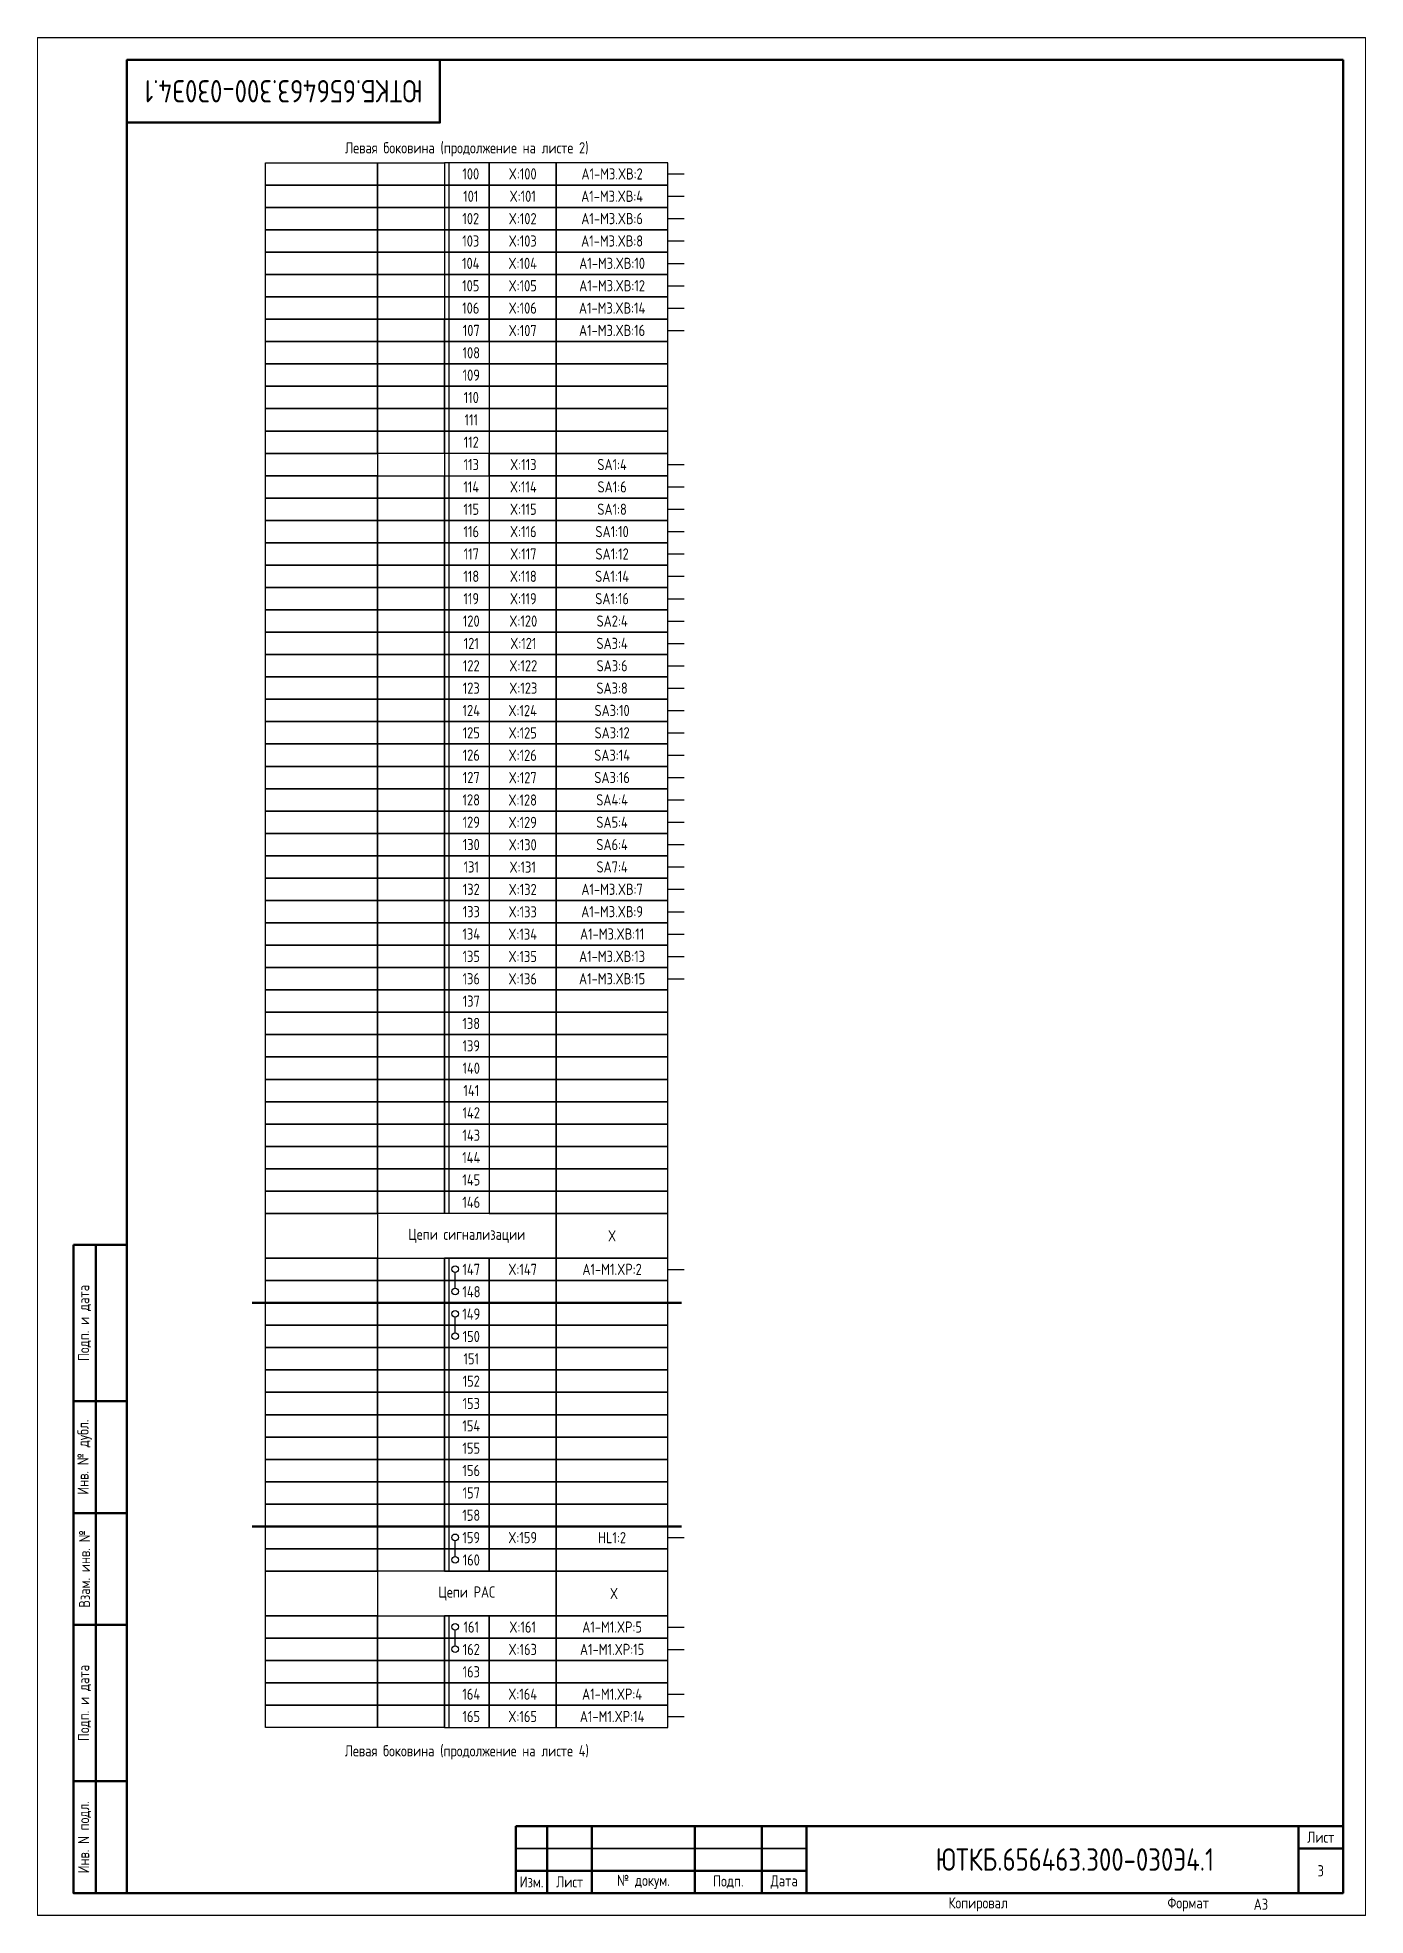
# Paper-space layout 'Э4.1_3' of a CAD drawing. Header units: millimetres, sheet in inches. Extents: x 181.9 to 198.5, y 96.7 to 120.3.
# The model-space entities are those that its viewports show. They can reach past a viewport. Long polylines and large blocks are cut down to what shows.
import ezdxf

# ---------------------------------------------------------------- set-up
doc = ezdxf.new("R2010")
doc.units = ezdxf.units.MM
doc.styles.add('Gost_type_A', font='GOST_A.TTF')

# ---------------------------------------------------------------- blocks, each defined once
blk = doc.blocks.new('Штамп левый нижний')
at = {"lineweight": 50}
for points in [[(-12, 145), (-7, 145), (-7, 110), (-12, 110)], [(-7, 145), (0, 145), (0, 110), (-7, 110)], [(-12, 110), (-7, 110), (-7, 85), (-12, 85)], [(-7, 110), (0, 110), (0, 85), (-7, 85)], [(-12, 85), (-7, 85), (-7, 60), (-12, 60)], [(-7, 85), (0, 85), (0, 60), (-7, 60)], [(-12, 60), (-7, 60), (-7, 25), (-12, 25)], [(-7, 60), (0, 60), (0, 25), (-7, 25)], [(-12, 25), (-7, 25), (-7, 0), (-12, 0)], [(-7, 25), (0, 25), (0, 0), (-7, 0)]]:
    blk.add_lwpolyline(points, close=True, dxfattribs=at)
at = {"char_height": 2.5, "attachment_point": 5, "rotation": 90, "style": 'Gost_type_A'}
for s, insert, width in [('Подп. и дата', (-9.5, 127.5), 35), ('Инв. № дубл.', (-9.5, 97.5), 25), ('Взам. инв. №', (-9.5, 72.5), 25), ('Подп. и дата', (-9.5, 42.5), 35), ('Инв. N подл.', (-9.5, 12.5), 25)]:
    blk.add_mtext(s, dxfattribs=dict(at, insert=insert, width=width))
blk = doc.blocks.new('Штамп угловой верхний')
at = {"lineweight": 50}
blk.add_lwpolyline([(0, 0), (70, 0), (70, -14), (0, -14)], close=True, dxfattribs=at)
blk = doc.blocks.new('Штамп малый нижний')
at = {"lineweight": 50}
for points in [[(-185, 15), (-178, 15), (-178, 5), (-185, 5)], [(-178, 15), (-168, 15), (-168, 5), (-178, 5)], [(-168, 15), (-145, 15), (-145, 5), (-168, 5)], [(-145, 15), (-130, 15), (-130, 5), (-145, 5)], [(-130, 15), (-120, 15), (-120, 5), (-130, 5)], [(-120, 15), (-10, 15), (-10, 0), (-120, 0)], [(-10, 15), (0, 15), (0, 10), (-10, 10)], [(-10, 10), (0, 10), (0, 0), (-10, 0)], [(-185, 5), (-178, 5), (-178, 0), (-185, 0)], [(-178, 5), (-168, 5), (-168, 0), (-178, 0)], [(-168, 5), (-145, 5), (-145, 0), (-168, 0)], [(-145, 5), (-130, 5), (-130, 0), (-145, 0)], [(-130, 5), (-120, 5), (-120, 0), (-130, 0)]]:
    blk.add_lwpolyline(points, close=True, dxfattribs=at)
for points in [[(-185, 15), (-178, 15), (-178, 10), (-185, 10)], [(-178, 15), (-168, 15), (-168, 10), (-178, 10)], [(-168, 15), (-145, 15), (-145, 10), (-168, 10)], [(-145, 15), (-130, 15), (-130, 10), (-145, 10)], [(-130, 15), (-120, 15), (-120, 10), (-130, 10)], [(-185, 10), (-178, 10), (-178, 5), (-185, 5)], [(-178, 10), (-168, 10), (-168, 5), (-178, 5)], [(-168, 10), (-145, 10), (-145, 5), (-168, 5)], [(-145, 10), (-130, 10), (-130, 5), (-145, 5)], [(-130, 10), (-120, 10), (-120, 5), (-130, 5)]]:
    blk.add_lwpolyline(points, close=True)
at = {"char_height": 2.5, "style": 'Gost_type_A'}
for s, insert, width, attachment_point in [('Лист', (-5, 12.5), 10, 5), ('Изм.', (-181.5, 2.5), 7, 5), ('Лист', (-173, 2.5), 10, 5), ('№ докум.', (-156.5, 2.5), 23, 5), ('Подп.', (-137.5, 2.5), 15, 5), ('Дата', (-125, 2.5), 10, 5), ('Копировал', (-75, -2.53), 13.1202, 6), ('Формат', (-30, -2.53), 13.1202, 6)]:
    blk.add_mtext(s, dxfattribs=dict(at, insert=insert, width=width, attachment_point=attachment_point))

msp = doc.modelspace()

# ---------------------------------------------------------------- linework, layer by layer
for p, q in [((2786, 392), (2786, 157)), ((2835, 389.5), (2838.62, 389.5)), ((2835, 384.5), (2838.62, 384.5)), ((2835, 379.5), (2838.62, 379.5)), ((2835, 374.5), (2838.62, 374.5)), ((2835, 369.5), (2838.62, 369.5)), ((2835, 364.5), (2838.62, 364.5)), ((2835, 359.5), (2838.62, 359.5)), ((2835, 354.5), (2838.62, 354.5)), ((2835, 324.5), (2838.62, 324.5)), ((2835, 319.5), (2838.62, 319.5)), ((2835, 314.5), (2838.62, 314.5)), ((2835, 309.5), (2838.62, 309.5)), ((2835, 304.5), (2838.62, 304.5)), ((2835, 299.5), (2838.62, 299.5)), ((2835, 294.5), (2838.62, 294.5)), ((2835, 289.5), (2838.62, 289.5)), ((2835, 284.5), (2838.62, 284.5)), ((2835, 284.5), (2838.62, 284.5)), ((2835, 279.5), (2838.62, 279.5)), ((2835, 274.5), (2838.62, 274.5)), ((2835, 269.5), (2838.62, 269.5)), ((2835, 264.5), (2838.62, 264.5)), ((2835, 259.5), (2838.62, 259.5)), ((2835, 254.5), (2838.62, 254.5)), ((2835, 249.5), (2838.62, 249.5)), ((2835, 244.5), (2838.62, 244.5)), ((2835, 239.5), (2838.62, 239.5)), ((2835, 234.5), (2838.62, 234.5)), ((2835, 229.5), (2838.62, 229.5)), ((2835, 224.5), (2838.62, 224.5)), ((2835, 219.5), (2838.62, 219.5)), ((2835, 214.5), (2838.62, 214.5)), ((2835, 209.5), (2838.62, 209.5)), ((2786, 147), (2786, 130.1)), ((2835, 144.5), (2838.62, 144.5)), ((2835, 84.5), (2838.62, 84.5)), ((2835, 64.5), (2838.62, 64.5)), ((2835, 59.5), (2838.62, 59.5)), ((2835, 49.5), (2838.62, 49.5)), ((2835, 44.5), (2838.62, 44.5))]:
    msp.add_line(p, q)
at = {"lineweight": -2}
for p, q in [((2787.4, 140.25), (2787.4, 143.75)), ((2787.4, 130.25), (2787.4, 133.75)), ((2787.4, 80.25), (2787.4, 83.75)), ((2787.4, 60.25), (2787.4, 63.75))]:
    msp.add_line(p, q, dxfattribs=at)
at = {"lineweight": 50}
for p, q in [((2742, 137), (2838, 137)), ((2742, 87), (2838, 87))]:
    msp.add_line(p, q, dxfattribs=at)
for points in [[(2694, 420), (2694, 0), (2397, 0), (2397, 420)], [(2991, 420), (2991, 0), (2694, 0), (2694, 420)], [(3288, 420), (3288, 0), (2991, 0), (2991, 420)], [(2770, 392), (2785, 392), (2785, 387), (2770, 387)], [(2795, 392), (2785, 392), (2785, 387), (2795, 387)], [(2810, 392), (2795, 392), (2795, 387), (2810, 387)], [(2835, 392), (2810, 392), (2810, 387), (2835, 387)], [(2770, 387), (2785, 387), (2785, 382), (2770, 382)], [(2795, 387), (2785, 387), (2785, 382), (2795, 382)], [(2810, 387), (2795, 387), (2795, 382), (2810, 382)], [(2835, 387), (2810, 387), (2810, 382), (2835, 382)], [(2745, 382), (2770, 382), (2770, 377), (2745, 377)], [(2770, 382), (2785, 382), (2785, 377), (2770, 377)], [(2795, 382), (2785, 382), (2785, 377), (2795, 377)], [(2810, 382), (2795, 382), (2795, 377), (2810, 377)], [(2835, 382), (2810, 382), (2810, 377), (2835, 377)], [(2745, 377), (2770, 377), (2770, 372), (2745, 372)], [(2770, 377), (2785, 377), (2785, 372), (2770, 372)], [(2795, 377), (2785, 377), (2785, 372), (2795, 372)], [(2810, 377), (2795, 377), (2795, 372), (2810, 372)], [(2835, 377), (2810, 377), (2810, 372), (2835, 372)], [(2745, 372), (2770, 372), (2770, 367), (2745, 367)], [(2770, 372), (2785, 372), (2785, 367), (2770, 367)], [(2795, 372), (2785, 372), (2785, 367), (2795, 367)], [(2810, 372), (2795, 372), (2795, 367), (2810, 367)], [(2835, 372), (2810, 372), (2810, 367), (2835, 367)], [(2745, 367), (2770, 367), (2770, 362), (2745, 362)], [(2770, 367), (2785, 367), (2785, 362), (2770, 362)], [(2795, 367), (2785, 367), (2785, 362), (2795, 362)], [(2810, 367), (2795, 367), (2795, 362), (2810, 362)], [(2835, 367), (2810, 367), (2810, 362), (2835, 362)], [(2745, 362), (2770, 362), (2770, 357), (2745, 357)], [(2770, 362), (2785, 362), (2785, 357), (2770, 357)], [(2795, 362), (2785, 362), (2785, 357), (2795, 357)], [(2810, 362), (2795, 362), (2795, 357), (2810, 357)], [(2835, 362), (2810, 362), (2810, 357), (2835, 357)], [(2745, 357), (2770, 357), (2770, 352), (2745, 352)], [(2770, 357), (2785, 357), (2785, 352), (2770, 352)], [(2795, 357), (2785, 357), (2785, 352), (2795, 352)], [(2785, 357), (2795, 357), (2795, 352), (2785, 352)], [(2810, 357), (2795, 357), (2795, 352), (2810, 352)], [(2810, 357), (2795, 357), (2795, 352), (2810, 352)], [(2835, 357), (2810, 357), (2810, 352), (2835, 352)], [(2835, 357), (2810, 357), (2810, 352), (2835, 352)], [(2745, 352), (2770, 352), (2770, 347), (2745, 347)], [(2770, 352), (2785, 352), (2785, 347), (2770, 347)], [(2785, 352), (2795, 352), (2795, 347), (2785, 347)], [(2810, 352), (2795, 352), (2795, 347), (2810, 347)], [(2835, 352), (2810, 352), (2810, 347), (2835, 347)], [(2745, 347), (2770, 347), (2770, 342), (2745, 342)], [(2770, 347), (2785, 347), (2785, 342), (2770, 342)], [(2785, 347), (2795, 347), (2795, 342), (2785, 342)], [(2810, 347), (2795, 347), (2795, 342), (2810, 342)], [(2835, 347), (2810, 347), (2810, 342), (2835, 342)], [(2745, 342), (2770, 342), (2770, 337), (2745, 337)], [(2770, 342), (2785, 342), (2785, 337), (2770, 337)], [(2785, 342), (2795, 342), (2795, 337), (2785, 337)], [(2810, 342), (2795, 342), (2795, 337), (2810, 337)], [(2835, 342), (2810, 342), (2810, 337), (2835, 337)], [(2745, 337), (2770, 337), (2770, 332), (2745, 332)], [(2770, 337), (2785, 337), (2785, 332), (2770, 332)], [(2785, 337), (2795, 337), (2795, 332), (2785, 332)], [(2810, 337), (2795, 337), (2795, 332), (2810, 332)], [(2835, 337), (2810, 337), (2810, 332), (2835, 332)], [(2745, 332), (2770, 332), (2770, 327), (2745, 327)], [(2770, 332), (2785, 332), (2785, 327), (2770, 327)], [(2785, 332), (2795, 332), (2795, 327), (2785, 327)], [(2810, 332), (2795, 332), (2795, 327), (2810, 327)], [(2835, 332), (2810, 332), (2810, 327), (2835, 327)], [(2745, 327), (2770, 327), (2770, 322), (2745, 322)], [(2795, 327), (2785, 327), (2785, 322), (2795, 322)], [(2810, 327), (2795, 327), (2795, 322), (2810, 322)], [(2835, 327), (2810, 327), (2810, 322), (2835, 322)], [(2745, 322), (2770, 322), (2770, 317), (2745, 317)], [(2770, 322), (2785, 322), (2785, 317), (2770, 317)], [(2785, 322), (2795, 322), (2795, 317), (2785, 317)], [(2810, 322), (2795, 322), (2795, 317), (2810, 317)], [(2835, 322), (2810, 322), (2810, 317), (2835, 317)], [(2745, 317), (2770, 317), (2770, 312), (2745, 312)], [(2770, 317), (2785, 317), (2785, 312), (2770, 312)], [(2785, 317), (2795, 317), (2795, 312), (2785, 312)], [(2810, 317), (2795, 317), (2795, 312), (2810, 312)], [(2835, 317), (2810, 317), (2810, 312), (2835, 312)], [(2745, 312), (2770, 312), (2770, 307), (2745, 307)], [(2770, 312), (2785, 312), (2785, 307), (2770, 307)], [(2785, 312), (2795, 312), (2795, 307), (2785, 307)], [(2810, 312), (2795, 312), (2795, 307), (2810, 307)], [(2835, 312), (2810, 312), (2810, 307), (2835, 307)], [(2745, 307), (2770, 307), (2770, 302), (2745, 302)], [(2770, 307), (2785, 307), (2785, 302), (2770, 302)], [(2785, 307), (2795, 307), (2795, 302), (2785, 302)], [(2810, 307), (2795, 307), (2795, 302), (2810, 302)], [(2835, 307), (2810, 307), (2810, 302), (2835, 302)], [(2745, 302), (2770, 302), (2770, 297), (2745, 297)], [(2770, 302), (2785, 302), (2785, 297), (2770, 297)], [(2785, 302), (2795, 302), (2795, 297), (2785, 297)], [(2810, 302), (2795, 302), (2795, 297), (2810, 297)], [(2835, 302), (2810, 302), (2810, 297), (2835, 297)], [(2745, 297), (2770, 297), (2770, 292), (2745, 292)], [(2770, 297), (2785, 297), (2785, 292), (2770, 292)], [(2785, 297), (2795, 297), (2795, 292), (2785, 292)], [(2810, 297), (2795, 297), (2795, 292), (2810, 292)], [(2835, 297), (2810, 297), (2810, 292), (2835, 292)], [(2745, 292), (2770, 292), (2770, 287), (2745, 287)], [(2770, 292), (2785, 292), (2785, 287), (2770, 287)], [(2785, 292), (2795, 292), (2795, 287), (2785, 287)], [(2810, 292), (2795, 292), (2795, 287), (2810, 287)], [(2835, 292), (2810, 292), (2810, 287), (2835, 287)], [(2745, 287), (2770, 287), (2770, 282), (2745, 282)], [(2770, 287), (2785, 287), (2785, 282), (2770, 282)], [(2785, 287), (2795, 287), (2795, 282), (2785, 282)], [(2810, 287), (2795, 287), (2795, 282), (2810, 282)], [(2835, 287), (2810, 287), (2810, 282), (2835, 282)], [(2745, 282), (2770, 282), (2770, 277), (2745, 277)], [(2770, 282), (2785, 282), (2785, 277), (2770, 277)], [(2785, 282), (2795, 282), (2795, 277), (2785, 277)], [(2810, 282), (2795, 282), (2795, 277), (2810, 277)], [(2835, 282), (2810, 282), (2810, 277), (2835, 277)], [(2745, 277), (2770, 277), (2770, 272), (2745, 272)], [(2770, 277), (2785, 277), (2785, 272), (2770, 272)], [(2785, 277), (2795, 277), (2795, 272), (2785, 272)], [(2810, 277), (2795, 277), (2795, 272), (2810, 272)], [(2835, 277), (2810, 277), (2810, 272), (2835, 272)], [(2745, 272), (2770, 272), (2770, 267), (2745, 267)], [(2770, 272), (2785, 272), (2785, 267), (2770, 267)], [(2785, 272), (2795, 272), (2795, 267), (2785, 267)], [(2810, 272), (2795, 272), (2795, 267), (2810, 267)], [(2835, 272), (2810, 272), (2810, 267), (2835, 267)], [(2745, 267), (2770, 267), (2770, 262), (2745, 262)], [(2770, 267), (2785, 267), (2785, 262), (2770, 262)], [(2785, 267), (2795, 267), (2795, 262), (2785, 262)], [(2810, 267), (2795, 267), (2795, 262), (2810, 262)], [(2835, 267), (2810, 267), (2810, 262), (2835, 262)], [(2745, 262), (2770, 262), (2770, 257), (2745, 257)], [(2770, 262), (2785, 262), (2785, 257), (2770, 257)], [(2785, 262), (2795, 262), (2795, 257), (2785, 257)], [(2810, 262), (2795, 262), (2795, 257), (2810, 257)], [(2835, 262), (2810, 262), (2810, 257), (2835, 257)], [(2745, 257), (2770, 257), (2770, 252), (2745, 252)], [(2770, 257), (2785, 257), (2785, 252), (2770, 252)], [(2785, 257), (2795, 257), (2795, 252), (2785, 252)], [(2810, 257), (2795, 257), (2795, 252), (2810, 252)], [(2835, 257), (2810, 257), (2810, 252), (2835, 252)], [(2745, 252), (2770, 252), (2770, 247), (2745, 247)], [(2770, 252), (2785, 252), (2785, 247), (2770, 247)], [(2785, 252), (2795, 252), (2795, 247), (2785, 247)], [(2810, 252), (2795, 252), (2795, 247), (2810, 247)], [(2835, 252), (2810, 252), (2810, 247), (2835, 247)], [(2745, 247), (2770, 247), (2770, 242), (2745, 242)], [(2770, 247), (2785, 247), (2785, 242), (2770, 242)], [(2785, 247), (2795, 247), (2795, 242), (2785, 242)], [(2810, 247), (2795, 247), (2795, 242), (2810, 242)], [(2835, 247), (2810, 247), (2810, 242), (2835, 242)], [(2745, 242), (2770, 242), (2770, 237), (2745, 237)], [(2770, 242), (2785, 242), (2785, 237), (2770, 237)], [(2785, 242), (2795, 242), (2795, 237), (2785, 237)], [(2810, 242), (2795, 242), (2795, 237), (2810, 237)], [(2835, 242), (2810, 242), (2810, 237), (2835, 237)], [(2745, 237), (2770, 237), (2770, 232), (2745, 232)], [(2770, 237), (2785, 237), (2785, 232), (2770, 232)], [(2785, 237), (2795, 237), (2795, 232), (2785, 232)], [(2810, 237), (2795, 237), (2795, 232), (2810, 232)], [(2835, 237), (2810, 237), (2810, 232), (2835, 232)], [(2745, 232), (2770, 232), (2770, 227), (2745, 227)], [(2770, 232), (2785, 232), (2785, 227), (2770, 227)], [(2785, 232), (2795, 232), (2795, 227), (2785, 227)], [(2810, 232), (2795, 232), (2795, 227), (2810, 227)], [(2835, 232), (2810, 232), (2810, 227), (2835, 227)], [(2745, 227), (2770, 227), (2770, 222), (2745, 222)], [(2770, 227), (2785, 227), (2785, 222), (2770, 222)], [(2785, 227), (2795, 227), (2795, 222), (2785, 222)], [(2810, 227), (2795, 227), (2795, 222), (2810, 222)], [(2835, 227), (2810, 227), (2810, 222), (2835, 222)], [(2745, 222), (2770, 222), (2770, 217), (2745, 217)], [(2770, 222), (2785, 222), (2785, 217), (2770, 217)], [(2785, 222), (2795, 222), (2795, 217), (2785, 217)], [(2810, 222), (2795, 222), (2795, 217), (2810, 217)], [(2835, 222), (2810, 222), (2810, 217), (2835, 217)], [(2745, 217), (2770, 217), (2770, 212), (2745, 212)], [(2770, 217), (2785, 217), (2785, 212), (2770, 212)], [(2785, 217), (2795, 217), (2795, 212), (2785, 212)], [(2810, 217), (2795, 217), (2795, 212), (2810, 212)], [(2835, 217), (2810, 217), (2810, 212), (2835, 212)], [(2745, 212), (2770, 212), (2770, 207), (2745, 207)], [(2770, 212), (2785, 212), (2785, 207), (2770, 207)], [(2785, 212), (2795, 212), (2795, 207), (2785, 207)], [(2810, 212), (2795, 212), (2795, 207), (2810, 207)], [(2835, 212), (2810, 212), (2810, 207), (2835, 207)], [(2745, 207), (2770, 207), (2770, 202), (2745, 202)], [(2770, 207), (2785, 207), (2785, 202), (2770, 202)], [(2785, 207), (2795, 207), (2795, 202), (2785, 202)], [(2810, 207), (2795, 207), (2795, 202), (2810, 202)], [(2835, 207), (2810, 207), (2810, 202), (2835, 202)], [(2745, 202), (2770, 202), (2770, 197), (2745, 197)], [(2770, 202), (2785, 202), (2785, 197), (2770, 197)], [(2785, 202), (2795, 202), (2795, 197), (2785, 197)], [(2810, 202), (2795, 202), (2795, 197), (2810, 197)], [(2835, 202), (2810, 202), (2810, 197), (2835, 197)], [(2745, 197), (2770, 197), (2770, 192), (2745, 192)], [(2770, 197), (2785, 197), (2785, 192), (2770, 192)], [(2785, 197), (2795, 197), (2795, 192), (2785, 192)], [(2810, 197), (2795, 197), (2795, 192), (2810, 192)], [(2835, 197), (2810, 197), (2810, 192), (2835, 192)], [(2745, 192), (2770, 192), (2770, 187), (2745, 187)], [(2770, 192), (2785, 192), (2785, 187), (2770, 187)], [(2785, 192), (2795, 192), (2795, 187), (2785, 187)], [(2810, 192), (2795, 192), (2795, 187), (2810, 187)], [(2835, 192), (2810, 192), (2810, 187), (2835, 187)], [(2745, 187), (2770, 187), (2770, 182), (2745, 182)], [(2770, 187), (2785, 187), (2785, 182), (2770, 182)], [(2785, 187), (2795, 187), (2795, 182), (2785, 182)], [(2810, 187), (2795, 187), (2795, 182), (2810, 182)], [(2835, 187), (2810, 187), (2810, 182), (2835, 182)], [(2745, 182), (2770, 182), (2770, 177), (2745, 177)], [(2770, 182), (2785, 182), (2785, 177), (2770, 177)], [(2785, 182), (2795, 182), (2795, 177), (2785, 177)], [(2810, 182), (2795, 182), (2795, 177), (2810, 177)], [(2835, 182), (2810, 182), (2810, 177), (2835, 177)], [(2745, 177), (2770, 177), (2770, 172), (2745, 172)], [(2770, 177), (2785, 177), (2785, 172), (2770, 172)], [(2785, 177), (2795, 177), (2795, 172), (2785, 172)], [(2810, 177), (2795, 177), (2795, 172), (2810, 172)], [(2835, 177), (2810, 177), (2810, 172), (2835, 172)], [(2745, 172), (2770, 172), (2770, 167), (2745, 167)], [(2770, 172), (2785, 172), (2785, 167), (2770, 167)], [(2785, 172), (2795, 172), (2795, 167), (2785, 167)], [(2810, 172), (2795, 172), (2795, 167), (2810, 167)], [(2835, 172), (2810, 172), (2810, 167), (2835, 167)], [(2745, 167), (2770, 167), (2770, 162), (2745, 162)], [(2770, 167), (2785, 167), (2785, 162), (2770, 162)], [(2785, 167), (2795, 167), (2795, 162), (2785, 162)], [(2810, 167), (2795, 167), (2795, 162), (2810, 162)], [(2835, 167), (2810, 167), (2810, 162), (2835, 162)], [(2745, 162), (2770, 162), (2770, 157), (2745, 157)], [(2770, 162), (2785, 162), (2785, 157), (2770, 157)], [(2785, 162), (2795, 162), (2795, 157), (2785, 157)], [(2810, 162), (2795, 162), (2795, 157), (2810, 157)], [(2835, 162), (2810, 162), (2810, 157), (2835, 157)], [(2745, 157), (2770, 157), (2770, 147), (2745, 147)], [(2810, 157), (2770, 157), (2770, 147), (2810, 147)], [(2835, 157), (2810, 157), (2810, 147), (2835, 147)], [(2785, 147), (2786, 147), (2786, 77.01), (2785, 77.01)], [(2745, 147), (2770, 147), (2770, 142), (2745, 142)], [(2770, 147), (2785, 147), (2785, 142), (2770, 142)], [(2795, 147), (2785, 147), (2785, 142), (2795, 142)], [(2810, 147), (2795, 147), (2795, 142), (2810, 142)], [(2835, 147), (2810, 147), (2810, 142), (2835, 142)], [(2745, 142), (2770, 142), (2770, 137), (2745, 137)], [(2745, 142), (2770, 142), (2770, 137), (2745, 137)], [(2770, 142), (2785, 142), (2785, 137), (2770, 137)], [(2770, 142), (2785, 142), (2785, 137), (2770, 137)], [(2795, 142), (2785, 142), (2785, 137), (2795, 137)], [(2795, 142), (2785, 142), (2785, 137), (2795, 137)], [(2810, 142), (2795, 142), (2795, 137), (2810, 137)], [(2810, 142), (2795, 142), (2795, 137), (2810, 137)], [(2835, 142), (2810, 142), (2810, 137), (2835, 137)], [(2835, 142), (2810, 142), (2810, 137), (2835, 137)], [(2745, 137), (2770, 137), (2770, 132), (2745, 132)], [(2745, 137), (2770, 137), (2770, 132), (2745, 132)], [(2770, 137), (2785, 137), (2785, 132), (2770, 132)], [(2770, 137), (2785, 137), (2785, 132), (2770, 132)], [(2795, 137), (2785, 137), (2785, 132), (2795, 132)], [(2795, 137), (2785, 137), (2785, 132), (2795, 132)], [(2810, 137), (2795, 137), (2795, 132), (2810, 132)], [(2810, 137), (2795, 137), (2795, 132), (2810, 132)], [(2835, 137), (2810, 137), (2810, 132), (2835, 132)], [(2835, 137), (2810, 137), (2810, 132), (2835, 132)], [(2745, 132), (2770, 132), (2770, 127), (2745, 127)], [(2745, 132), (2770, 132), (2770, 127), (2745, 127)], [(2770, 132), (2785, 132), (2785, 127), (2770, 127)], [(2770, 132), (2785, 132), (2785, 127), (2770, 127)], [(2795, 132), (2785, 132), (2785, 127), (2795, 127)], [(2795, 132), (2785, 132), (2785, 127), (2795, 127)], [(2810, 132), (2795, 132), (2795, 127), (2810, 127)], [(2810, 132), (2795, 132), (2795, 127), (2810, 127)], [(2835, 132), (2810, 132), (2810, 127), (2835, 127)], [(2835, 132), (2810, 132), (2810, 127), (2835, 127)], [(2745, 127), (2770, 127), (2770, 122), (2745, 122)], [(2770, 127), (2785, 127), (2785, 122), (2770, 122)], [(2795, 127), (2785, 127), (2785, 122), (2795, 122)], [(2810, 127), (2795, 127), (2795, 122), (2810, 122)], [(2835, 127), (2810, 127), (2810, 122), (2835, 122)], [(2745, 122), (2770, 122), (2770, 117), (2745, 117)], [(2770, 122), (2785, 122), (2785, 117), (2770, 117)], [(2795, 122), (2785, 122), (2785, 117), (2795, 117)], [(2810, 122), (2795, 122), (2795, 117), (2810, 117)], [(2835, 122), (2810, 122), (2810, 117), (2835, 117)], [(2745, 117), (2770, 117), (2770, 112), (2745, 112)], [(2770, 117), (2785, 117), (2785, 112), (2770, 112)], [(2795, 117), (2785, 117), (2785, 112), (2795, 112)], [(2810, 117), (2795, 117), (2795, 112), (2810, 112)], [(2835, 117), (2810, 117), (2810, 112), (2835, 112)], [(2745, 112), (2770, 112), (2770, 107), (2745, 107)], [(2770, 112), (2785, 112), (2785, 107), (2770, 107)], [(2795, 112), (2785, 112), (2785, 107), (2795, 107)], [(2810, 112), (2795, 112), (2795, 107), (2810, 107)], [(2835, 112), (2810, 112), (2810, 107), (2835, 107)], [(2745, 107), (2770, 107), (2770, 102), (2745, 102)], [(2770, 107), (2785, 107), (2785, 102), (2770, 102)], [(2795, 107), (2785, 107), (2785, 102), (2795, 102)], [(2810, 107), (2795, 107), (2795, 102), (2810, 102)], [(2835, 107), (2810, 107), (2810, 102), (2835, 102)], [(2745, 102), (2770, 102), (2770, 97), (2745, 97)], [(2770, 102), (2785, 102), (2785, 97), (2770, 97)], [(2795, 102), (2785, 102), (2785, 97), (2795, 97)], [(2810, 102), (2795, 102), (2795, 97), (2810, 97)], [(2835, 102), (2810, 102), (2810, 97), (2835, 97)], [(2745, 97), (2770, 97), (2770, 92), (2745, 92)], [(2745, 97), (2770, 97), (2770, 92), (2745, 92)], [(2770, 97), (2785, 97), (2785, 92), (2770, 92)], [(2770, 97), (2785, 97), (2785, 92), (2770, 92)], [(2795, 97), (2785, 97), (2785, 92), (2795, 92)], [(2795, 97), (2785, 97), (2785, 92), (2795, 92)], [(2810, 97), (2795, 97), (2795, 92), (2810, 92)], [(2810, 97), (2795, 97), (2795, 92), (2810, 92)], [(2835, 97), (2810, 97), (2810, 92), (2835, 92)], [(2835, 97), (2810, 97), (2810, 92), (2835, 92)], [(2745, 92), (2770, 92), (2770, 87), (2745, 87)], [(2745, 92), (2770, 92), (2770, 87), (2745, 87)], [(2770, 92), (2785, 92), (2785, 87), (2770, 87)], [(2770, 92), (2785, 92), (2785, 87), (2770, 87)], [(2795, 92), (2785, 92), (2785, 87), (2795, 87)], [(2795, 92), (2785, 92), (2785, 87), (2795, 87)], [(2810, 92), (2795, 92), (2795, 87), (2810, 87)], [(2810, 92), (2795, 92), (2795, 87), (2810, 87)], [(2835, 92), (2810, 92), (2810, 87), (2835, 87)], [(2835, 92), (2810, 92), (2810, 87), (2835, 87)], [(2745, 87), (2770, 87), (2770, 82), (2745, 82)], [(2745, 87), (2770, 87), (2770, 82), (2745, 82)], [(2770, 87), (2785, 87), (2785, 82), (2770, 82)], [(2770, 87), (2785, 87), (2785, 82), (2770, 82)], [(2795, 87), (2785, 87), (2785, 82), (2795, 82)], [(2795, 87), (2785, 87), (2785, 82), (2795, 82)], [(2810, 87), (2795, 87), (2795, 82), (2810, 82)], [(2810, 87), (2795, 87), (2795, 82), (2810, 82)], [(2835, 87), (2810, 87), (2810, 82), (2835, 82)], [(2835, 87), (2810, 87), (2810, 82), (2835, 82)], [(2745, 82), (2770, 82), (2770, 77), (2745, 77)], [(2770, 82), (2785, 82), (2785, 77), (2770, 77)], [(2795, 82), (2785, 82), (2785, 77), (2795, 77)], [(2810, 82), (2795, 82), (2795, 77), (2810, 77)], [(2835, 82), (2810, 82), (2810, 77), (2835, 77)], [(2745, 77), (2770, 77), (2770, 67), (2745, 67)], [(2810, 77), (2770, 77), (2770, 67), (2810, 67)], [(2835, 77), (2810, 77), (2810, 67), (2835, 67)], [(2745, 67), (2770, 67), (2770, 62), (2745, 62)], [(2770, 67), (2785, 67), (2785, 62), (2770, 62)], [(2795, 67), (2785, 67), (2785, 62), (2795, 62)], [(2810, 67), (2795, 67), (2795, 62), (2810, 62)], [(2835, 67), (2810, 67), (2810, 62), (2835, 62)], [(2745, 62), (2770, 62), (2770, 57), (2745, 57)], [(2770, 62), (2785, 62), (2785, 57), (2770, 57)], [(2795, 62), (2785, 62), (2785, 57), (2795, 57)], [(2810, 62), (2795, 62), (2795, 57), (2810, 57)], [(2835, 62), (2810, 62), (2810, 57), (2835, 57)], [(2745, 57), (2770, 57), (2770, 52), (2745, 52)], [(2770, 57), (2785, 57), (2785, 52), (2770, 52)], [(2795, 57), (2785, 57), (2785, 52), (2795, 52)], [(2810, 57), (2795, 57), (2795, 52), (2810, 52)], [(2835, 57), (2810, 57), (2810, 52), (2835, 52)], [(2745, 52), (2770, 52), (2770, 47), (2745, 47)], [(2770, 52), (2785, 52), (2785, 47), (2770, 47)], [(2795, 52), (2785, 52), (2785, 47), (2795, 47)], [(2810, 52), (2795, 52), (2795, 47), (2810, 47)], [(2835, 52), (2810, 52), (2810, 47), (2835, 47)], [(2745, 47), (2770, 47), (2770, 42), (2745, 42)], [(2770, 47), (2785, 47), (2785, 42), (2770, 42)], [(2795, 47), (2785, 47), (2785, 42), (2795, 42)], [(2810, 47), (2795, 47), (2795, 42), (2810, 42)], [(2835, 47), (2810, 47), (2810, 42), (2835, 42)]]:
    msp.add_lwpolyline(points, close=True)
msp.add_lwpolyline([(2986, 415), (2986, 5), (2714, 5), (2714, 415)], close=True, dxfattribs=at)
at = {"color": 0}
for points in [[(2745, 392), (2770, 392), (2770, 387), (2745, 387)], [(2745, 387), (2770, 387), (2770, 382), (2745, 382)]]:
    msp.add_lwpolyline(points, close=True, dxfattribs=at)
msp.add_lwpolyline([(2785, 42), (2785, 67), (2786, 67), (2786, 42)])
at = {"lineweight": -2}
for centre in [(2787.4, 144.55), (2787.4, 139.55), (2787.4, 134.55), (2787.4, 129.55), (2787.4, 84.55), (2787.4, 79.55), (2787.4, 64.55), (2787.4, 59.55)]:
    msp.add_circle(centre, 0.75, dxfattribs=at)

# ---------------------------------------------------------------- block references
for name, p in [('Штамп угловой верхний', (2714, 415)), ('Штамп малый нижний', (2986, 5))]:
    msp.add_blockref(name, p)
at = {"color": 1}
msp.add_blockref('Штамп левый нижний', (2714, 5), dxfattribs=at)

# ---------------------------------------------------------------- texts
at = {"insert": (2749, 408), "char_height": 5, "width": 70, "attachment_point": 5, "rotation": 180, "style": 'Gost_type_A'}
msp.add_mtext('ЮТКБ.656463.300-030Э4.1', dxfattribs=at)
at = {"style": 'Gost_type_A'}
for s, insert, char_height, width, attachment_point in [('Левая боковина (продолжение на листе 2)', (2790, 395), 2.5, 90, 5), ('A1-M3.XВ:2', (2822.5, 389.5), 2.5, 25, 5), ('A1-M3.XВ:4', (2822.5, 384.5), 2.5, 25, 5), ('A1-M3.XВ:6', (2822.5, 379.5), 2.5, 25, 5), ('A1-M3.XВ:8', (2822.5, 374.5), 2.5, 25, 5), ('A1-M3.XВ:10', (2822.5, 369.5), 2.5, 25, 5), ('A1-M3.XВ:12', (2822.5, 364.5), 2.5, 25, 5), ('A1-M3.XВ:14', (2822.5, 359.5), 2.5, 25, 5), ('A1-M3.XВ:16', (2822.5, 354.5), 2.5, 25, 5), ('SA1:4', (2822.5, 324.5), 2.5, 25, 5), ('SA1:6', (2822.5, 319.5), 2.5, 25, 5), ('SA1:8', (2822.5, 314.5), 2.5, 25, 5), ('SA1:10', (2822.5, 309.5), 2.5, 25, 5), ('SA1:12', (2822.5, 304.5), 2.5, 25, 5), ('SA1:14', (2822.5, 299.5), 2.5, 25, 5), ('SA1:16', (2822.5, 294.5), 2.5, 25, 5), ('SA2:4', (2822.5, 289.5), 2.5, 25, 5), ('SA3:4', (2822.5, 284.5), 2.5, 25, 5), ('SA3:6', (2822.5, 279.5), 2.5, 25, 5), ('SA3:8', (2822.5, 274.5), 2.5, 25, 5), ('SA3:10', (2822.5, 269.5), 2.5, 25, 5), ('SA3:12', (2822.5, 264.5), 2.5, 25, 5), ('SA3:14', (2822.5, 259.5), 2.5, 25, 5), ('SA3:16', (2822.5, 254.5), 2.5, 25, 5), ('SA4:4', (2822.5, 249.5), 2.5, 25, 5), ('SA5:4', (2822.5, 244.5), 2.5, 25, 5), ('SA6:4', (2822.5, 239.5), 2.5, 25, 5), ('SA7:4', (2822.5, 234.5), 2.5, 25, 5), ('A1-M3.XВ:7', (2822.5, 229.5), 2.5, 25, 5), ('A1-M3.XВ:9', (2822.5, 224.5), 2.5, 25, 5), ('A1-M3.XВ:11', (2822.5, 219.5), 2.5, 25, 5), ('A1-M3.XВ:13', (2822.5, 214.5), 2.5, 25, 5), ('A1-M3.XВ:15', (2822.5, 209.5), 2.5, 25, 5), ('Цепи сигнализации ', (2790, 152), 2.5, 40, 5), ('X', (2822.5, 152), 2.5, 25, 5), ('A1-М1.XР:2', (2822.5, 144.5), 2.5, 25, 5), ('HL1:2', (2822.5, 84.5), 2.5, 25, 5), ('Цепи РАС', (2790, 72), 2.5, 40, 5), ('X', (2822.91, 72), 2.5, 25, 5), ('A1-М1.XP:5', (2822.5, 64.5), 2.5, 25, 5), ('A1-М1.XP:15', (2822.5, 59.5), 2.5, 25, 5), ('A1-М1.XP:4', (2822.5, 49.5), 2.5, 25, 5), ('A1-М1.XP:14', (2822.5, 44.5), 2.5, 25, 5), ('Левая боковина (продолжение на листе 4)', (2790, 36.48), 2.5, 90, 5), ('ЮТКБ.656463.300-030Э4.1', (2926, 12.5), 5, 120, 5), ('3', (2981, 10), 2.5, 10, 5), ('A3', (2966, 2.5), 2.5, 20, 4), ('A3', (2966, 2.5), 2.5, 20, 4)]:
    msp.add_mtext(s, dxfattribs=dict(at, insert=insert, char_height=char_height, width=width, attachment_point=attachment_point))
at = {"ltscale": 10, "char_height": 2.5, "attachment_point": 5, "style": 'Gost_type_A'}
for s, insert, width in [('100', (2790.89, 389.5), 8), ('X:100', (2802.5, 389.5), 15), ('101', (2790.89, 384.5), 8), ('X:101', (2802.5, 384.5), 15), ('102', (2790.89, 379.5), 8), ('X:102', (2802.5, 379.5), 15), ('103', (2790.89, 374.5), 8), ('X:103', (2802.5, 374.5), 15), ('104', (2790.89, 369.5), 8), ('X:104', (2802.5, 369.5), 15), ('105', (2790.89, 364.5), 8), ('X:105', (2802.5, 364.5), 15), ('106', (2790.89, 359.5), 8), ('X:106', (2802.5, 359.5), 15), ('107', (2791, 354.5), 8), ('X:107', (2802.5, 354.47), 15), ('108', (2791, 349.5), 8), ('109', (2791, 344.5), 8), ('110', (2791, 339.5), 8), ('111', (2791, 334.5), 8), ('112', (2791, 329.5), 8), ('113', (2791, 324.5), 8), ('X:113', (2802.64, 324.5), 15.2738), ('114', (2791, 319.5), 8), ('X:114', (2802.64, 319.5), 15.2738), ('115', (2791, 314.5), 8), ('X:115', (2802.64, 314.5), 15.2738), ('116', (2791, 309.5), 8), ('X:116', (2802.64, 309.5), 15.2738), ('117', (2791, 304.5), 8), ('X:117', (2802.64, 304.5), 15.2738), ('118', (2791, 299.5), 8), ('X:118', (2802.64, 299.5), 15.2738), ('119', (2791, 294.5), 8), ('X:119', (2802.64, 294.5), 15.2738), ('120', (2791, 289.5), 8), ('X:120', (2802.64, 289.5), 15.2738), ('121', (2791, 284.5), 8), ('X:121', (2802.64, 284.5), 15.2738), ('122', (2791, 279.5), 8), ('X:122', (2802.64, 279.5), 15.2738), ('123', (2791, 274.5), 8), ('X:123', (2802.64, 274.5), 15.2738), ('124', (2791, 269.5), 8), ('X:124', (2802.5, 269.47), 15), ('125', (2791, 264.5), 8), ('X:125', (2802.5, 264.47), 15), ('126', (2791, 259.5), 8), ('X:126', (2802.5, 259.47), 15), ('127', (2791, 254.5), 8), ('X:127', (2802.5, 254.47), 15), ('128', (2791, 249.5), 8), ('X:128', (2802.5, 249.47), 15), ('129', (2791, 244.5), 8), ('X:129', (2802.5, 244.47), 15), ('130', (2791, 239.5), 8), ('X:130', (2802.5, 239.47), 15), ('131', (2791, 234.5), 8), ('X:131', (2802.5, 234.47), 15), ('132', (2791, 229.5), 8), ('X:132', (2802.5, 229.47), 15), ('133', (2791, 224.5), 8), ('X:133', (2802.5, 224.47), 15), ('134', (2791, 219.5), 8), ('X:134', (2802.5, 219.47), 15), ('135', (2791, 214.5), 8), ('X:135', (2802.5, 214.47), 15), ('136', (2791, 209.5), 8), ('X:136', (2802.5, 209.47), 15), ('137', (2791, 204.5), 8), ('138', (2791, 199.5), 8), ('139', (2791, 194.5), 8), ('140', (2791, 189.5), 8), ('141', (2791, 184.5), 8), ('142', (2791, 179.5), 8), ('143', (2791, 174.5), 8), ('144', (2791, 169.5), 8), ('145', (2791, 164.5), 8), ('146', (2791, 159.5), 8), ('147', (2791, 144.5), 8), ('X:147', (2802.5, 144.5), 15), ('148', (2791.04, 139.5), 8), ('149', (2791, 134.5), 8), ('150', (2791, 129.5), 8), ('151', (2791, 124.5), 8), ('152', (2791, 119.5), 8), ('153', (2791, 114.5), 8), ('154', (2791, 109.5), 8), ('155', (2791, 104.5), 8), ('156', (2791, 99.5), 8), ('157', (2791, 94.5), 8), ('158', (2791, 89.5), 8), ('159', (2791, 84.5), 8), ('X:159', (2802.5, 84.5), 15), ('160', (2791, 79.5), 8), ('161', (2791, 64.5), 8), ('X:161', (2802.5, 64.5), 15), ('162', (2791, 59.5), 8), ('X:163', (2802.5, 59.5), 15), ('163', (2791, 54.5), 8), ('164', (2791, 49.5), 8), ('X:164', (2802.5, 49.5), 15), ('165', (2791, 44.5), 8), ('X:165', (2802.5, 44.5), 15)]:
    msp.add_mtext(s, dxfattribs=dict(at, insert=insert, width=width))

psp = doc.layouts.new('Э4.1_3')

# ---------------------------------------------------------------- viewports
at = {"layer": '0'}
psp.add_viewport(center=(190.208, 108.462), size=(16.681, 23.5893), view_center_point=(2842.5, 210), view_height=420, dxfattribs=at)

doc.saveas('drawing.dxf')
